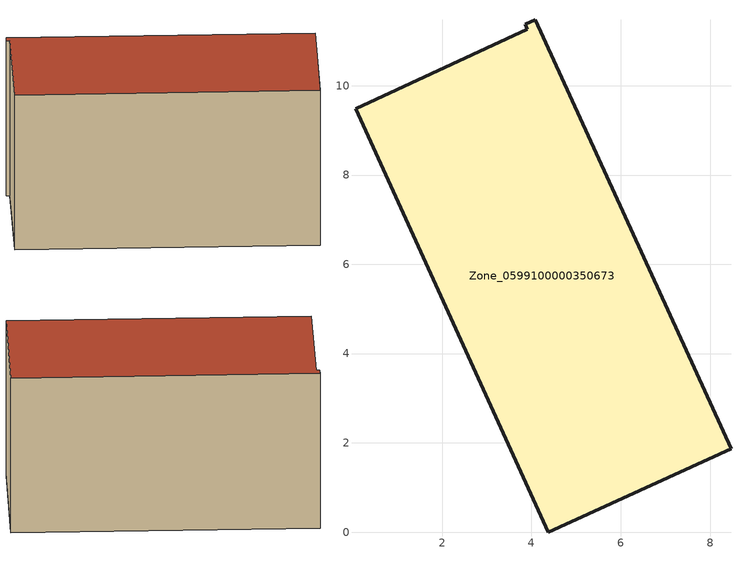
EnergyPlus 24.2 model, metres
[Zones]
Zone_0599100000350673
 floor ground (C_G): 0.06,9.49 3.91,11.27 3.86,11.37 4.09,11.48 8.47,1.86 4.37,0 z0
 wall outside (C_F): 8.47,1.86 4.09,11.48 3.86,11.37 3.91,11.27 0.06,9.49 4.37,0 8.47,1.86 z0:5.87
 roof outside (C_R): 3.91,11.27 0.06,9.49 4.37,0 8.47,1.86 4.09,11.48 3.86,11.37 z5.87
[BUILDING]
Pand.0599100000350673: North Axis=0; Terrain=City; Loads Convergence Tolerance Value=0.04; Temperature Convergence Tolerance Value=0.4; Solar Distribution=FullExterior; Maximum Number of Warmup Days=25; Minimum Number of Warmup Days=1
[Site:Location]
Rotterdam.The.Hague.AP_ZH_NLD Design_Conditions: Latitude=51.96; Longitude=4.45; Time Zone=1; Elevation=-4.5
[SITE:GROUNDTEMPERATURE:BUILDINGSURFACE]
18, 18, 18, 18, 18, 18, 18, 18, 18, 18, 18, 18
[MATERIAL] Thermal Absorptance=0.9; Solar Absorptance=0.7; Visible Absorptance=0.7
Name | Roughness | Thickness | Conductivity | Density | Specific Heat
G.TI.1992-2005 | MediumSmooth | 0.15 | 0.06 | 540 | 1210
F.TI.1992-2005 | Rough | 0.3 | 0.12 | 1920 | 840
R.TI.1992-2005 | MediumRough | 0.2 | 0.08 | 1500 | 1000
[CONSTRUCTION]
C_G: G.TI.1992-2005
C_F: F.TI.1992-2005
C_R: R.TI.1992-2005
[ZONE]
Zone_0599100000350673: Type=1; Multiplier=1; Ceiling Height=Autocalculate; Volume=Autocalculate; Floor Area=autocalculate; Part of Total Floor Area=Yes
[ZONEINFILTRATION:DESIGNFLOWRATE]
Infil_Zone_0599100000350673: Zone or ZoneList or Space or SpaceList=Zone_0599100000350673; Schedule=AlwaysOn; Design Flow Rate Calculation Method=Flow/Area; Flow Rate per Floor Area=0.0015; Constant Term Coefficient=1; Temperature Term Coefficient=0; Velocity Term Coefficient=0; Velocity Squared Term Coefficient=0
[HVACTEMPLATE:ZONE:IDEALLOADSAIRSYSTEM]
Zone_0599100000350673: Maximum Heating Supply Air Temperature=50; Minimum Cooling Supply Air Temperature=13; Maximum Heating Supply Air Humidity Ratio=0.0156; Minimum Cooling Supply Air Humidity Ratio=0.0077; Heating Limit=NoLimit; Cooling Limit=NoLimit; Dehumidification Control Type=ConstantSensibleHeatRatio; Cooling Sensible Heat Ratio=0.7; Dehumidification Setpoint=60; Humidification Control Type=None; Humidification Setpoint=30; Outdoor Air Method=None; Outdoor Air Flow Rate per Person=0.00944; Outdoor Air Flow Rate per Zone Floor Area=0; Outdoor Air Flow Rate per Zone=0; Demand Controlled Ventilation Type=None; Outdoor Air Economizer Type=NoEconomizer; Heat Recovery Type=None; Sensible Heat Recovery Effectiveness=0.7; Latent Heat Recovery Effectiveness=0.65
[ZONECONTROL:THERMOSTAT]
ThermostatControl_Zone_0599100000350673: Zone or ZoneList=Zone_0599100000350673; Control Type Schedule=DualSetpointControlType; Control 1=Thermostat_Zone_0599100000350673; Temperature Difference Between Cutout And Setpoint=0
[THERMOSTATSETPOINT:DUALSETPOINT]
Thermostat_Zone_0599100000350673: Heating Setpoint Temperature Schedule=HeatingSetpoint_Zone_0599100000350673; Cooling Setpoint Temperature Schedule=CoolingSetpoint_Zone_0599100000350673
[SCHEDULE:COMPACT]
HeatingSetpoint_Zone_0599100000350673: Through: 12/31, For: AllDays, Until: 24:00, 21
CoolingSetpoint_Zone_0599100000350673: Through: 12/31, For: AllDays, Until: 24:00, 24
DualSetpointControlType: Through: 12/31, For: AllDays, Until: 24:00, 4
AlwaysOn: Through: 12/31, For: AllDays, Until: 24:00, 1
